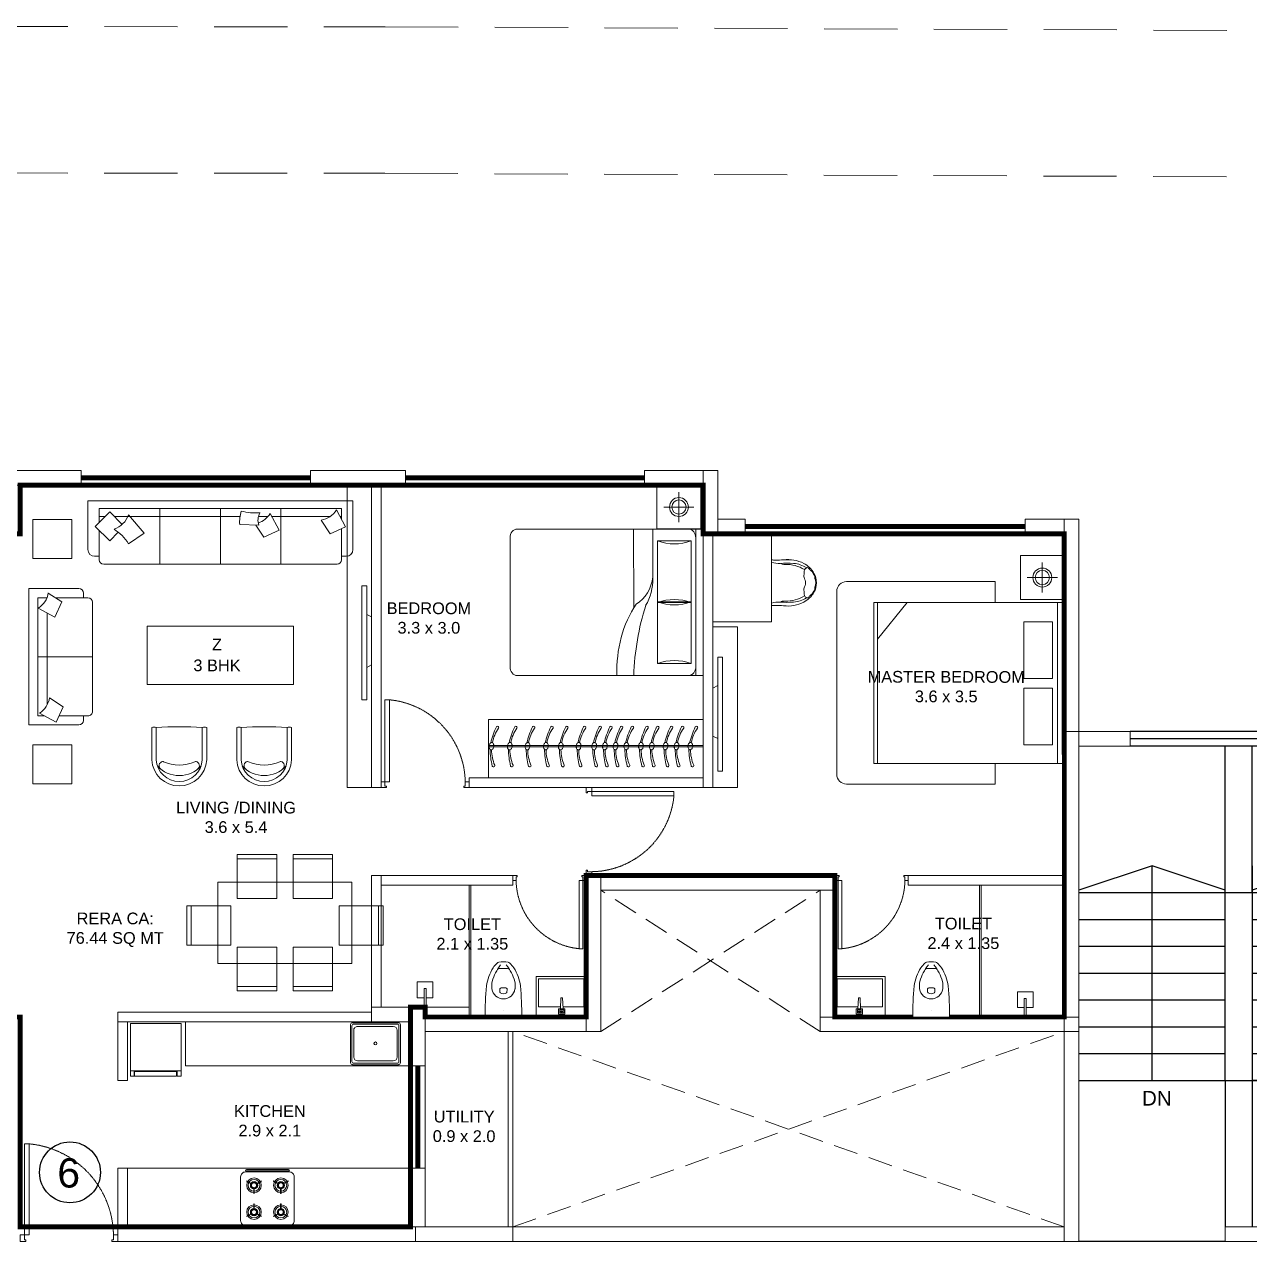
# Model space of a CAD drawing. Header units: inches. Extents: x 27644242 to 29761523, y -859349 to 216979.
# Drawn here: x 29092166 to 29104719, y -475293 to -462823 of the extents above; entities that cross this region are included whole.
import ezdxf

# ---------------------------------------------------------------- set-up
doc = ezdxf.new("R2010")
doc.units = ezdxf.units.IN
doc.header["$MEASUREMENT"] = 0
doc.set_wipeout_variables(frame=1)
for name, pattern in [('01-Xref Col Podium Lvl-1$0$HIDDEN', [0.375, 0.25, -0.125]), ('DASHED', [0.75, 0.5, -0.25]), ('DASHED2', [0.375, 0.25, -0.125]), ('HIDDEN', [0.375, 0.25, -0.125])]:
    doc.linetypes.add(name, pattern=pattern)
doc.layers.get('Defpoints').update_dxf_attribs({"color": 8})
for name, color, linetype, lineweight in [('AHC-A-DUCT', 14, 'HIDDEN', 5), ('DOOR', 4, 'Continuous', 0), ('ELEVATION', 40, 'Continuous', 13), ('FURN', 250, 'Continuous', 0), ('RVA Site Boundary', 17, 'Continuous', 15), ('WALL', 7, 'Continuous', 20), ('WINDOW', 162, 'Continuous', 13)]:
    doc.layers.add(name, color=color, linetype=linetype, lineweight=lineweight)
for name, color, linetype in [('KPA Elevation Line 3', 252, 'Continuous'), ('KPA General Plan Line', 1, 'Continuous'), ('KPA Glass', 152, 'Continuous'), ('KPA Stair Line', 253, 'Continuous'), ('KPA Text', 7, 'Continuous'), ('text', 7, 'Continuous')]:
    doc.layers.add(name, color=color, linetype=linetype)
doc.styles.add('AMITS', font='arial.ttf')
doc.styles.get("Standard").update_dxf_attribs({"font": 'swiss.ttf'})

# ---------------------------------------------------------------- blocks, each defined once
blk = doc.blocks.new('A$C69BC79EC')
for p, q in [((980, 3480), (230, 3230)), ((980, 1280), (980, 3480)), ((1730, 3230), (980, 3480)), ((2755, 3480), (2005, 3230)), ((2755, 1280), (2755, 3480)), ((3505, 3230), (2755, 3480))]:
    blk.add_line(p, q)
at = {"layer": 'KPA Elevation Line 3'}
for p, q in [((1730, 1280), (1730, 3480)), ((2005, 3480), (2005, 1280)), ((1730, 3205), (2005, 3205)), ((1730, 1280), (2005, 1280))]:
    blk.add_line(p, q, dxfattribs=at)
at = {"layer": 'KPA General Plan Line'}
blk.add_line((1730, -370), (230, -370), dxfattribs=at)
at = {"layer": 'KPA Glass', "ltscale": 500}
for p, q in [((2855, 4855), (755, 4855)), ((2855, 4780), (755, 4780)), ((2855, 4705), (755, 4705))]:
    blk.add_line(p, q, dxfattribs=at)
at = {"layer": 'KPA Stair Line', "ltscale": 500}
for p, q in [((1730, 3205), (1730, 4705)), ((2005, 3205), (2005, 4705)), ((1730, 1280), (1730, -220)), ((2005, 1280), (2005, -220))]:
    blk.add_line(p, q, dxfattribs=at)
at = {"layer": 'KPA Stair Line'}
for p, q in [((230, 3205), (1730, 3205)), ((2005, 3205), (3505, 3205)), ((230, 2930), (1730, 2930)), ((2005, 2930), (3505, 2930)), ((230, 2655), (1730, 2655)), ((2005, 2655), (3505, 2655)), ((230, 2380), (1730, 2380)), ((2005, 2380), (3505, 2380)), ((230, 2105), (1730, 2105)), ((2005, 2105), (3505, 2105)), ((230, 1830), (1730, 1830)), ((2005, 1830), (3505, 1830)), ((230, 1555), (1730, 1555)), ((2005, 1555), (3505, 1555)), ((230, 1280), (1730, 1280)), ((3505, 1280), (2005, 1280)), ((2005, 1280), (3505, 1280))]:
    blk.add_line(p, q, dxfattribs=at)
at = {"layer": 'WALL', "ltscale": 500}
for p, q in [((755, 4855), (80, 4855)), ((80, -370), (80, 4855)), ((755, 4705), (755, 4855)), ((2855, 4705), (2855, 4855)), ((3655, 4855), (2855, 4855)), ((3655, 4855), (3655, -370)), ((755, 4705), (230, 4705)), ((230, -370), (230, 4705)), ((3505, 4705), (2855, 4705)), ((3505, 4705), (3505, -220)), ((1730, -220), (3505, -220)), ((1730, -220), (1730, -370)), ((80, -370), (230, -370)), ((1730, -370), (3655, -370))]:
    blk.add_line(p, q, dxfattribs=at)
at = {"layer": 'KPA Text', "extrusion": (-0.021168, 5.594e-15, 0.999776)}
for s, p in [('DN', (-1023, 877, -18)), ('UP', (-1035, 2659, -55))]:
    blk.add_text(s, height=150, rotation=90, dxfattribs=at).set_placement(p)
blk = doc.blocks.new('A$C3D5F2F58')
at = {"color": 0, "linetype": 'ByBlock'}
blk.add_wipeout([(188, 0), (-188, 0), (-185, -125), (-183, -194), (-179, -263), (-176, -302), (-170, -349), (-151, -415), (-144, -433), (-131, -459), (-112, -495), (-106, -504), (-86, -530), (-72, -545), (-64, -553), (-56, -558), (-41, -562), (-23, -564), (3, -565), (30, -563), (47, -561), (56, -558), (74, -543), (101, -511), (135, -451), (158, -392), (171, -340), (179, -260), (185, -136), (187, -46)], dxfattribs=at)
for p, q in [((-188, 0), (188, 0)), ((0, -63), (0, -63)), ((-38, -282), (-36, -255)), ((-24, -298), (24, -298)), ((36, -255), (38, -282)), ((-43, -497), (43, -497))]:
    blk.add_line(p, q, dxfattribs=at)
at = {"color": 0, "linetype": 'ByBlock', "extrusion": (0, 0, -1)}
for centre, major_axis, ratio, start_param, end_param in [((3903, 5), (4088, 164), 0.940247, 3.100232, 3.182953), ((-3903, 5), (-4088, 164), 0.940247, 3.100232, 3.182953), ((0, -305), (84.4, 84.4), 1, 4.07333, 6.922251), ((-27, -256), (6.03, 6.03), 1, 4.01894, 4.852375), ((0, -292), (-38.2, 38.2), 1, 0.139988, 1.430816), ((27, -256), (6.03, 6.03), 1, -0.139979, 0.693472), ((276, -258), (321, 321), 1, 3.353441, 3.79389), ((87, -319), (147, 147), 1, 3.705861, 4.079165), ((326, -246), (-323, 323), 1, 4.816657, 5.23508), ((-24, -284), (10, 10), 1, 2.356198, 4.018929), ((24, -284), (-10, 10), 1, 2.264265, 3.926995), ((-326, -246), (-323, 323), 1, 2.618909, 3.037332), ((-276, -258), (-321, 321), 1, 2.489302, 2.929752), ((-87, -319), (-147, 147), 1, 2.204028, 2.577331), ((-43, -474), (16.1, 16.1), 1, 2.356198, 3.387836), ((43, -474), (16.1, 16.1), 1, 1.324559, 2.356198), ((119, -350), (193, 193), 1, 3.092098, 3.328462), ((-41, -527), (24.1, 24.1), 1, 2.528301, 3.092099), ((0, -292), (-193, 193), 1, 3.75489, 4.099099), ((41, -527), (24.1, 24.1), 1, 1.620298, 2.184095), ((-119, -350), (193, 193), 1, 1.383935, 1.620298)]:
    blk.add_ellipse(centre, major_axis=major_axis, ratio=ratio, start_param=start_param, end_param=end_param, dxfattribs=at)
blk = doc.blocks.new('A$C3E645E75')
at = {"extrusion": (0, 0, -1), "zscale": -0.9999999999999998, "rotation": 179.9999999999989}
blk.add_blockref('A$C3D5F2F58', (0, 0), dxfattribs=at)
blk = doc.blocks.new('A$C700F438C')
at = {"layer": 'FURN', "color": 8, "extrusion": (-6.65399e-08, 5.27913e-08, 1)}
for p, q in [((0, 0.091, 0), (0, 1.409, 0)), ((0.073, 1.5, 0), (1.83, 1.5, 0)), ((1.98, 1.5, 0), (1.53, 1.5, 0)), ((1.98, 1.5, 0), (1.53, 1.5, 0)), ((1.98, 1.5, 0), (1.53, 1.5, 0)), ((1.904, 1.5, 0), (1.904, 0, 0)), ((1.855, 1.378, 0), (1.512, 1.378, 0)), ((1.512, 1.378, 0), (1.512, 0.747, 0)), ((1.855, 0.747, 0), (1.855, 1.378, 0)), ((1.267, 0.799, 0), (1.267, 0, 0)), ((1.512, 0.122, 0), (1.512, 0.754, 0)), ((1.512, 0.754, 0), (1.855, 0.754, 0)), ((1.855, 0.754, 0), (1.855, 0.122, 0)), ((1.512, 0.747, 0), (1.855, 0.747, 0)), ((1.463, 0.503, 0), (1.463, 0, 0)), ((1.83, 0, 0), (0.074, 0, 0)), ((1.855, 0.122, 0), (1.512, 0.122, 0)), ((1.904, 0, 0), (1.98, 0, 0))]:
    blk.add_line(p, q, dxfattribs=at)
at = {"layer": 'FURN', "linetype": 'Continuous', "lineweight": 0, "extrusion": (-6.65399e-08, 5.27913e-08, 1)}
blk.add_line((1.83, 0, 0), (1.917, 0, 0), dxfattribs=at)
at = {"layer": 'FURN', "color": 8, "extrusion": (6.65399e-08, -5.27913e-08, -1)}
for centre, major_axis, ratio, start_param, end_param in [((0.073, 1.409, 0), (0, -0.0914, 0), 0.803207, 1.570796, 3.141593), ((1.959, 1.454, 0), (0, -1.077, 0), 0.803207, 0.880587, 1.613256), ((3.067, 1.603, 0), (0, -2.243, 0), 0.803207, 1.197175, 1.525138), ((1.83, 1.409, 0), (0, -0.0914, 0), 0.803207, 3.141593, 4.712389), ((1.683, 2.11, 0), (0, -0.762, 0), 0.803207, -0.283794, 0.283794), ((0.669, 0.085, 0), (-0.705, -0.615, 0), 0.604617, 2.952061, 3.536756), ((-0.032, 0.19, 0), (-1.467, -0.494, 0), 0.581007, 3.019706, 3.343381), ((1.684, 0.015, 0), (0, -0.762, 0), 0.803207, 2.857799, 3.425387), ((0.074, 0.091, 0), (0, -0.0914, 0), 0.803207, 0, 1.570796), ((1.83, 0.092, 0), (0, -0.0914, 0), 0.803207, -1.570796, 0)]:
    blk.add_ellipse(centre, major_axis=major_axis, ratio=ratio, start_param=start_param, end_param=end_param, dxfattribs=at)
at = {"layer": 'FURN', "color": 8, "extrusion": (-6.65399e-08, 5.27913e-08, 1)}
for centre, start_param, end_param in [((1.683, 1.485, 0), -0.283794, 0.283794), ((1.684, -0.61, 0), 2.857799, 3.425387)]:
    blk.add_ellipse(centre, major_axis=(0, -0.762, 0), ratio=0.803207, start_param=start_param, end_param=end_param, dxfattribs=at)
blk = doc.blocks.new('BEDROOM')
at = {"layer": 'FURN', "linetype": 'Continuous', "extrusion": (-5.00305e-08, -8.66553e-08, 1)}
for p, q in [((1066, 501, 0), (1066, 193, 0)), ((912, 347, 0), (1220, 347, 0))]:
    blk.add_line(p, q, dxfattribs=at)
at = {"layer": 'FURN', "ltscale": 500}
blk.add_line((1315, 122, 0), (1315, -1378, 0), dxfattribs=at)
at = {"layer": 'FURN', "ltscale": 0.05, "extrusion": (-5.00305e-08, -8.66553e-08, 1), "elevation": 0}
blk.add_lwpolyline([(1291, 122), (841, 122), (841, 572), (1291, 572)], close=True, dxfattribs=at)
at = {"layer": 'FURN', "linetype": 'Continuous', "extrusion": (-5.00305e-08, -8.66553e-08, 1)}
for radius in [97, 72.8]:
    blk.add_circle((1066, 347, 0), radius, dxfattribs=at)
at = {"layer": 'FURN', "extrusion": (-3.01072e-07, 1.30707e-07, 1), "xscale": -1000.000000000015, "yscale": 1000.000000000015, "zscale": 1000.000000000007, "rotation": 180.0236273616612}
blk.add_blockref('A$C700F438C', (-665, 121, 0), dxfattribs=at)
blk = doc.blocks.new('hob')
at = {"layer": 'FURN', "extrusion": (2e-16, 7.34249e-08, 1)}
for p, q in [((-747640, 890447), (-747613, 890399)), ((-747636, 890449), (-747608, 890402)), ((-747280, 890449), (-747308, 890402)), ((-747276, 890447), (-747303, 890399)), ((-747640, 890302), (-747613, 890350)), ((-747636, 890300), (-747608, 890347)), ((-747510, 890377), (-747566, 890377)), ((-747510, 890372), (-747566, 890372)), ((-747405, 890377), (-747350, 890377)), ((-747405, 890372), (-747350, 890372)), ((-747280, 890300), (-747308, 890347)), ((-747276, 890302), (-747303, 890350)), ((-747640, 890172), (-747613, 890124)), ((-747636, 890174), (-747608, 890127)), ((-747280, 890174), (-747308, 890127)), ((-747276, 890172), (-747303, 890124)), ((-747640, 890027), (-747613, 890075)), ((-747636, 890025), (-747608, 890072)), ((-747510, 890102), (-747566, 890102)), ((-747510, 890097), (-747566, 890097)), ((-747405, 890102), (-747350, 890102)), ((-747405, 890097), (-747350, 890097)), ((-747280, 890025), (-747308, 890072)), ((-747276, 890027), (-747303, 890075))]:
    blk.add_line(p, q, dxfattribs=at)
at = {"layer": 'FURN', "extrusion": (2e-16, 7.34249e-08, 1), "elevation": 0}
for points in [[(-747233, 889962), (-747683, 889962, -0.414214), (-747733, 890012), (-747733, 890462, -0.414214), (-747683, 890512), (-747233, 890512, -0.414214), (-747183, 890462), (-747183, 890012, -0.414214)], [(-747173, 890462, -0.414214), (-747158, 890447), (-747158, 890027, -0.414214), (-747173, 890012), (-747173, 890027)]]:
    blk.add_lwpolyline(points, format="xyb", close=True, dxfattribs=at)
at = {"layer": 'FURN', "extrusion": (2e-16, 7.34249e-08, 1), "const_width": 20, "elevation": 0}
for points in [[(-747625, 890375, 1), (-747565, 890375, 1)], [(-747290, 890375, 1), (-747350, 890375, 1)], [(-747625, 890100, -1), (-747565, 890100, -1)], [(-747290, 890100, 1), (-747350, 890100, 1)]]:
    blk.add_lwpolyline(points, format="xyb", close=True, dxfattribs=at)
at = {"layer": 'FURN', "extrusion": (2e-16, 7.34249e-08, 1)}
for centre, radius in [((-747595, 890375, 0), 75), ((-747595, 890375, 0), 60), ((-747595, 890375, 0), 37.5), ((-747320, 890375, 0), 75), ((-747320, 890375, 0), 60), ((-747320, 890375, 0), 37.5), ((-747595, 890100, 0), 75), ((-747595, 890100, 0), 60), ((-747320, 890100, 0), 75), ((-747320, 890100, 0), 60), ((-747595, 890100, 0), 37.5), ((-747320, 890100, 0), 37.5)]:
    blk.add_circle(centre, radius, dxfattribs=at)
for centre, start, end in [((-747595, 890375, 0), 118.3146, 121.6854), ((-747320, 890375, 0), 58.3146, 61.6854), ((-747320, 890375, 0), 58.3146, 61.6854), ((-747595, 890375, 0), 238.3146, 241.6854), ((-747595, 890375, 0), 358.3146, 1.6854), ((-747320, 890375, 0), 178.3146, 181.6854), ((-747320, 890375, 0), 298.3146, 301.6854), ((-747595, 890100, 0), 118.3146, 121.6854), ((-747320, 890100, 0), 58.3146, 61.6854), ((-747320, 890100, 0), 58.3146, 61.6854), ((-747595, 890100, 0), 238.3146, 241.6854), ((-747595, 890100, 0), 358.3146, 1.6854), ((-747320, 890100, 0), 178.3146, 181.6854), ((-747320, 890100, 0), 298.3146, 301.6854)]:
    blk.add_arc(centre, 85, start, end, dxfattribs=at)
blk = doc.blocks.new('DOOR_750')
at = {"layer": 'DOOR'}
for points in [[(-70, 50), (-32.5, 50), (-32.5, 750), (-70, 750)], [(-750, 50), (-717.5, 50), (-717.5, 12.5), (-705, 12.5), (-705, 0), (-750, 0)], [(0, 50), (-32.5, 50), (-32.5, 12.5), (-45, 12.5), (-45, 0), (0, 0)]]:
    blk.add_lwpolyline(points, close=True, dxfattribs=at)
at = {"layer": 'DOOR', "linetype": 'DASHED', "ltscale": 10}
blk.add_arc((-2.4, 38), 715.2, 95.4221, 179.04025, dxfattribs=at)
blk = doc.blocks.new('A$C3C731254-flat-1')
at = {"layer": 'FURN'}
for p, q in [((-77430, -2820), (-77431, -2802)), ((-77430, -2802), (-77318, -2797)), ((-77430, -2820), (-77318, -2825))]:
    blk.add_line(p, q, dxfattribs=at)
for points in [[(-77233, -3061), (-77648, -3061), (-77648, -2547), (-77233, -2547)], [(-77263, -2843), (-77263, -2778), (-77318, -2778), (-77318, -2843)], [(-77275, -2831), (-77275, -2791), (-77306, -2791), (-77306, -2831)], [(-77287, -2819), (-77287, -2803), (-77293, -2803), (-77293, -2819)]]:
    blk.add_lwpolyline(points, close=True, dxfattribs=at)
blk.add_lwpolyline([(-77339, -2824), (-77339, -3036), (-77623, -3036), (-77623, -2572), (-77339, -2572), (-77339, -2798)], dxfattribs=at)
blk = doc.blocks.new('A$C3A956F37-flat-1')
at = {"layer": 'FURN'}
blk.add_line((-168, 90), (0, 90), dxfattribs=at)
for points in [[(-97, 67), (-97, 0), (-259, 0), (-259, 161), (-97, 161), (-97, 90)], [(0, 67), (-191, 67), (-191, 90), (-168, 90)]]:
    blk.add_lwpolyline(points, dxfattribs=at)
blk = doc.blocks.new('KITCHEN')
at = {"layer": 'FURN'}
for p, q in [((-135610, 231799, 0), (-135610, 232190, 0)), ((-135596, 231813, 0), (-135596, 232176, 0)), ((-135120, 232209, 0), (-135591, 232209, 0)), ((-135578, 231857, 0), (-135578, 232132, 0)), ((-135134, 232195, 0), (-135577, 232195, 0)), ((-135172, 232171, 0), (-135539, 232171, 0)), ((-135133, 232132, 0), (-135133, 231857, 0)), ((-135115, 231813, 0), (-135115, 232176, 0)), ((-135100, 231799, 0), (-135100, 232190, 0)), ((-135120, 231779, 0), (-135591, 231779, 0)), ((-135134, 231794, 0), (-135577, 231794, 0)), ((-135172, 231818, 0), (-135539, 231818, 0))]:
    blk.add_line(p, q, dxfattribs=at)
blk.add_circle((-135356, 231997, 0), 14.6, dxfattribs=at)
for centre, radius, start, end in [((-135591, 232190, 0), 19.4, 89.9999, 179.9999), ((-135577, 232176, 0), 19.4, 89.9999, 179.9999), ((-135539, 232132, 0), 38.9, 89.9999, 179.9999), ((-135172, 232132, 0), 38.9, 359.9999, 89.9999), ((-135134, 232176, 0), 19.4, 359.9999, 89.9999), ((-135120, 232190, 0), 19.4, 359.9999, 89.9999), ((-135591, 231799, 0), 19.4, 180.0001, 270.0001), ((-135577, 231813, 0), 19.4, 180.0001, 270.0001), ((-135539, 231857, 0), 38.9, 179.9999, 269.9999), ((-135172, 231857, 0), 38.9, 269.9999, 359.9999), ((-135134, 231813, 0), 19.4, 270.0001, 0.0001), ((-135120, 231799, 0), 19.4, 270.0001, 0.0001)]:
    blk.add_arc(centre, radius, start, end, dxfattribs=at)
blk = doc.blocks.new('edddew234')
at = {"layer": 'FURN', "linetype": 'Continuous', "extrusion": (5.00305e-08, 8.66553e-08, 1)}
for p, q in [((1391, 2058, 0), (1391, 1750, 0)), ((1545, 1904, 0), (1237, 1904, 0))]:
    blk.add_line(p, q, dxfattribs=at)
at = {"layer": 'FURN', "ltscale": 0.05, "extrusion": (5.00305e-08, 8.66553e-08, 1)}
for p, q in [((1616, 1650, 0), (-334, 1650, 0)), ((-334, 1650, 0), (-334, 0, 0)), ((6, 1650, 0), (-299, 1271, 0)), ((-299, 1650, 0), (-299, 0, 0)), ((1547, 1650, 0), (1547, 0, 0)), ((1616, 1650, 0), (1616, 0, 0)), ((1616, 0, 0), (-334, 0, 0))]:
    blk.add_line(p, q, dxfattribs=at)
blk.add_lwpolyline([(1166, 1679), (1616, 1679), (1616, 2129), (1166, 2129)], close=True, dxfattribs=at)
at = {"layer": 'FURN', "linetype": 'Continuous', "extrusion": (5.00305e-08, 8.66553e-08, 1)}
for points in [[(1494, 1449), (1203, 1449), (1203, 869), (1494, 869)], [(1494, 190), (1203, 190), (1203, 769), (1494, 769)]]:
    blk.add_lwpolyline(points, close=True, dxfattribs=at)
for radius in [97, 72.8]:
    blk.add_circle((1391, 1904), radius, dxfattribs=at)
blk = doc.blocks.new('TVVVV')
at = {"layer": 'FURN', "ltscale": 1000, "elevation": 0}
blk.add_lwpolyline([(-130, 740), (-82, 740), (-82, -429), (-130, -429)], close=True, dxfattribs=at)
for points in [[(-130, 447), (-179, 422)], [(-130, -96), (-179, -71)]]:
    blk.add_lwpolyline(points, dxfattribs=at)
blk = doc.blocks.new('CHAIR3A')
at = {"linetype": 'ByBlock'}
blk.add_line((-52, -301), (-52, 301), dxfattribs=at)
for points in [[(-52, 301, -0.003941), (-52, 301, 0.024434), (-3, 299, 0.045583), (106, 303, -0.150789), (371, 255, -0.143435), (506, 126, -0.142303), (537, 0, -2.98005)], [(-52, 267, 0.057605), (62, 255, -0.038875), (238, 255, -0.121281), (406, 199, -1.697813)], [(-52, 267, 0.057605), (62, 255, -0.038875), (238, 255, -0.121281), (406, 199, -1.697813)], [(68, 254, 0.173618), (87, 244, 0.0594), (126, 241, -0.149572), (381, 173, 1.755029)], [(68, 254, 0.173618), (87, 244, 0.0594), (126, 241, -0.149572), (381, 173, 1.755029)], [(529, 0, 0.08954), (521, 43, -0.106296), (517, 70, 0.127969), (512, 95, 0.046207), (480, 147, 0.087077), (465, 161, -0.116175), (440, 187, 0.417123), (406, 196, 0.303615), (375, 132, -0.099252), (373, 96, 0.17219), (376, 68, -0.081748), (395, 0, 1.609398)], [(529, 0, 0.08954), (521, 43, -0.106296), (517, 70, 0.127969), (512, 95, 0.046207), (480, 147, 0.087077), (465, 161, -0.116175), (440, 187, 0.417123), (406, 196, 0.303615), (375, 132, -0.099252), (373, 96, 0.17219), (376, 68, -0.081748), (395, 0, 1.609398)], [(-52, -301, 0.003941), (-52, -300, -0.024434), (-3, -299, -0.045583), (106, -303, 0.150789), (371, -255, 0.143435), (506, -126, 0.142303), (537, 0, 2.98005)], [(529, 0, -0.08954), (521, -43, 0.106296), (517, -70, -0.127969), (512, -95, -0.046207), (480, -147, -0.087077), (465, -161, 0.116175), (440, -187, -0.417123), (406, -196, -0.303615), (375, -132, 0.099252), (373, -96, -0.17219), (376, -68, 0.081748), (395, 0, -1.609398)], [(529, 0, -0.08954), (521, -43, 0.106296), (517, -70, -0.127969), (512, -95, -0.046207), (480, -147, -0.087077), (465, -161, 0.116175), (440, -187, -0.417123), (406, -196, -0.303615), (375, -132, 0.099252), (373, -96, -0.17219), (376, -68, 0.081748), (395, 0, -1.609398)], [(-52, -267, -0.057605), (62, -255, 0.038875), (238, -255, 0.121281), (406, -199, 1.697813)], [(-52, -267, -0.057605), (62, -255, 0.038875), (238, -255, 0.121281), (406, -199, 1.697813)], [(68, -254, -0.173618), (87, -244, -0.0594), (126, -241, 0.149572), (381, -173, -1.755029)], [(68, -254, -0.173618), (87, -244, -0.0594), (126, -241, 0.149572), (381, -173, -1.755029)]]:
    blk.add_lwpolyline(points, format="xyb", dxfattribs=at)
blk = doc.blocks.new('09CH600A')
at = {"linetype": 'ByBlock'}
blk.add_wipeout([(-275, 0), (275, 0), (274, -35), (277, -145), (278, -240), (261, -323), (234, -387), (193, -448), (142, -494), (109, -515), (34, -539), (-15, -540), (-54, -535), (-102, -518), (-170, -471), (-211, -424), (-233, -388), (-250, -350), (-273, -270), (-279, -219), (-278, -158), (-273, -96), (-273, -53), (-274, -23), (-275, -1)], dxfattribs=at)
at = {"linetype": 'ByBlock', "xscale": 0.9151414309484192, "yscale": 0.9151414309484192, "zscale": 0.9151414309484192, "rotation": 270.0696394041314}
blk.add_blockref('CHAIR3A', (0, -48), dxfattribs=at)
blk = doc.blocks.new('rffffff')
at = {"layer": 'FURN'}
for p, q in [((146, 519, 0), (-2054, 519, 0)), ((-2054, 519, 0), (-2053, -81, 0)), ((146, 519, 0), (147, -81, 0)), ((146, 251, 0), (-2054, 250, 0)), ((146, 239, 0), (-2054, 238, 0)), ((147, -81, 0), (-2053, -81, 0))]:
    blk.add_line(p, q, dxfattribs=at)
at = {"layer": 'FURN', "extrusion": (9.36485e-09, 6.40542e-09, 1)}
for points in [[(-2028, 206, 0.144333), (-2019, 208, 0.107177), (-2009, 216, 0.077818), (-2003, 227, 0.065016), (-1999, 242, 0.065016), (-2000, 257, 0.077818), (-2004, 269, 0.107177), (-2011, 279, 0.144333), (-2020, 282, 0.144333), (-2029, 280, 0.107177), (-2038, 273, 0.077818), (-2044, 262, 0.065016), (-2048, 247, 0.065016), (-2047, 231, 0.077818), (-2044, 219, 0.107177), (-2036, 210, 0.144333)], [(-1840, 206, 0.144333), (-1831, 208, 0.107177), (-1821, 216, 0.077818), (-1815, 227, 0.065016), (-1811, 242, 0.065016), (-1812, 257, 0.077818), (-1816, 269, 0.107177), (-1823, 279, 0.144333), (-1832, 282, 0.144333), (-1841, 280, 0.107177), (-1850, 273, 0.077818), (-1856, 262, 0.065016), (-1860, 247, 0.065016), (-1859, 231, 0.077818), (-1856, 219, 0.107177), (-1848, 210, 0.144333)], [(-1657, 207, 0.144333), (-1648, 208, 0.107177), (-1639, 216, 0.077818), (-1633, 227, 0.065016), (-1629, 242, 0.065016), (-1630, 257, 0.077818), (-1633, 269, 0.107177), (-1641, 279, 0.144333), (-1649, 282, 0.144333), (-1658, 280, 0.107177), (-1668, 273, 0.077818), (-1674, 262, 0.065016), (-1678, 247, 0.065016), (-1677, 232, 0.077818), (-1673, 219, 0.107177), (-1666, 210, 0.144333)], [(-1469, 207, 0.144333), (-1460, 208, 0.107177), (-1451, 216, 0.077818), (-1444, 227, 0.065016), (-1441, 242, 0.065016), (-1441, 257, 0.077818), (-1445, 269, 0.107177), (-1453, 279, 0.144333), (-1461, 282, 0.144333), (-1470, 281, 0.107177), (-1480, 273, 0.077818), (-1486, 262, 0.065016), (-1489, 247, 0.065016), (-1489, 232, 0.077818), (-1485, 219, 0.107177), (-1477, 210, 0.144333)], [(-1317, 207, 0.144333), (-1308, 208, 0.107177), (-1298, 216, 0.077818), (-1292, 227, 0.065016), (-1289, 242, 0.065016), (-1289, 257, 0.077818), (-1293, 269, 0.107177), (-1301, 279, 0.144333), (-1309, 282, 0.144333), (-1318, 281, 0.107177), (-1327, 273, 0.077818), (-1334, 262, 0.065016), (-1337, 247, 0.065016), (-1337, 232, 0.077818), (-1333, 219, 0.107177), (-1325, 210, 0.144333)], [(-1135, 207, 0.144333), (-1126, 208, 0.107177), (-1116, 216, 0.077818), (-1110, 227, 0.065016), (-1106, 242, 0.065016), (-1107, 257, 0.077818), (-1111, 270, 0.107177), (-1118, 279, 0.144333), (-1127, 282, 0.144333), (-1136, 281, 0.107177), (-1145, 273, 0.077818), (-1151, 262, 0.065016), (-1155, 247, 0.065016), (-1154, 232, 0.077818), (-1151, 220, 0.107177), (-1143, 210, 0.144333)], [(-975, 207, 0.144333), (-966, 208, 0.107177), (-957, 216, 0.077818), (-951, 227, 0.065016), (-947, 242, 0.065016), (-947, 257, 0.077818), (-951, 270, 0.107177), (-959, 279, 0.144333), (-967, 282, 0.144333), (-976, 281, 0.107177), (-986, 273, 0.077818), (-992, 262, 0.065016), (-996, 247, 0.065016), (-995, 232, 0.077818), (-991, 220, 0.107177), (-984, 210, 0.144333)], [(-865, 207, 0.144333), (-856, 209, 0.107177), (-846, 216, 0.077818), (-840, 227, 0.065016), (-836, 242, 0.065016), (-837, 257, 0.077818), (-841, 270, 0.107177), (-848, 279, 0.144333), (-857, 283, 0.144333), (-866, 281, 0.107177), (-875, 273, 0.077818), (-881, 262, 0.065016), (-885, 247, 0.065016), (-885, 232, 0.077818), (-881, 220, 0.107177), (-873, 210, 0.144333)], [(-756, 207, 0.144333), (-747, 209, 0.107177), (-738, 216, 0.077818), (-731, 227, 0.065016), (-728, 242, 0.065016), (-728, 258, 0.077818), (-732, 270, 0.107177), (-740, 279, 0.144333), (-748, 283, 0.144333), (-757, 281, 0.107177), (-766, 273, 0.077818), (-773, 262, 0.065016), (-776, 247, 0.065016), (-776, 232, 0.077818), (-772, 220, 0.107177), (-764, 210, 0.144333)], [(-645, 207, 0.144333), (-636, 209, 0.107177), (-627, 216, 0.077818), (-621, 227, 0.065016), (-617, 242, 0.065016), (-617, 258, 0.077818), (-621, 270, 0.107177), (-629, 279, 0.144333), (-637, 283, 0.144333), (-646, 281, 0.107177), (-656, 273, 0.077818), (-662, 262, 0.065016), (-666, 247, 0.065016), (-665, 232, 0.077818), (-661, 220, 0.107177), (-654, 210, 0.144333)], [(-495, 207, 0.144333), (-486, 209, 0.107177), (-477, 216, 0.077818), (-471, 227, 0.065016), (-467, 242, 0.065016), (-468, 258, 0.077818), (-471, 270, 0.107177), (-479, 279, 0.144333), (-488, 283, 0.144333), (-496, 281, 0.107177), (-506, 273, 0.077818), (-512, 262, 0.065016), (-516, 247, 0.065016), (-515, 232, 0.077818), (-511, 220, 0.107177), (-504, 210, 0.144333)], [(-385, 207, 0.144333), (-376, 209, 0.107177), (-366, 216, 0.077818), (-360, 227, 0.065016), (-357, 242, 0.065016), (-357, 258, 0.077818), (-361, 270, 0.107177), (-369, 279, 0.144333), (-377, 283, 0.144333), (-386, 281, 0.107177), (-395, 273, 0.077818), (-402, 262, 0.065016), (-405, 247, 0.065016), (-405, 232, 0.077818), (-401, 220, 0.107177), (-393, 210, 0.144333)], [(-244, 207, 0.144333), (-235, 209, 0.107177), (-226, 216, 0.077818), (-219, 227, 0.065016), (-216, 242, 0.065016), (-216, 258, 0.077818), (-220, 270, 0.107177), (-228, 279, 0.144333), (-236, 283, 0.144333), (-245, 281, 0.107177), (-254, 273, 0.077818), (-261, 262, 0.065016), (-264, 247, 0.065016), (-264, 232, 0.077818), (-260, 220, 0.107177), (-252, 210, 0.144333)], [(-130, 207, 0.144333), (-121, 209, 0.107177), (-112, 216, 0.077818), (-106, 227, 0.065016), (-102, 242, 0.065016), (-102, 258, 0.077818), (-106, 270, 0.107177), (-114, 279, 0.144333), (-122, 283, 0.144333), (-131, 281, 0.107177), (-141, 273, 0.077818), (-147, 262, 0.065016), (-151, 247, 0.065016), (-150, 232, 0.077818), (-146, 220, 0.107177), (-139, 210, 0.144333)], [(11, 207, 0.144333), (20, 209, 0.107177), (29, 216, 0.077818), (35, 227, 0.065016), (39, 242, 0.065016), (38, 258, 0.077818), (35, 270, 0.107177), (27, 279, 0.144333), (18, 283, 0.144333), (10, 281, 0.107177), (0, 273, 0.077818), (-6, 262, 0.065016), (-10, 247, 0.065016), (-9, 232, 0.077818), (-5, 220, 0.107177), (2, 210, 0.144333)]]:
    blk.add_lwpolyline(points, format="xyb", close=True, dxfattribs=at)
for points in [[(-2038, 211, 0.057952), (-2015, 41, 1.08017), (-1990, 49, -0.102886), (-2022, 207, -0.821198)], [(-1850, 212, 0.057952), (-1827, 41, 1.08017), (-1802, 49, -0.102886), (-1834, 207, -0.821198)], [(-1668, 212, 0.057952), (-1644, 41, 1.08017), (-1619, 50, -0.102886), (-1651, 207, -0.821198)], [(-1479, 212, 0.057952), (-1456, 41, 1.08017), (-1431, 50, -0.102886), (-1463, 207, -0.821198)], [(-1327, 212, 0.057952), (-1304, 41, 1.08017), (-1279, 50, -0.102886), (-1311, 207, -0.821198)], [(-1145, 212, 0.057952), (-1122, 41, 1.08017), (-1097, 50, -0.102886), (-1129, 207, -0.821198)], [(-985, 212, 0.057952), (-962, 41, 1.08017), (-937, 50, -0.102886), (-969, 207, -0.821198)], [(-875, 212, 0.057952), (-852, 41, 1.08017), (-827, 50, -0.102886), (-859, 207, -0.821198)], [(-766, 212, 0.057952), (-743, 41, 1.08017), (-718, 50, -0.102886), (-750, 207, -0.821198)], [(-656, 212, 0.057952), (-632, 41, 1.08017), (-607, 50, -0.102886), (-639, 207, -0.821198)], [(-506, 212, 0.057952), (-482, 41, 1.08017), (-457, 50, -0.102886), (-489, 207, -0.821198)], [(-395, 212, 0.057952), (-372, 41, 1.08017), (-347, 50, -0.102886), (-379, 207, -0.821198)], [(-254, 212, 0.057952), (-231, 41, 1.08017), (-206, 50, -0.102886), (-238, 207, -0.821198)], [(-141, 212, 0.057952), (-117, 41, 1.08017), (-92, 50, -0.102886), (-124, 207, -0.821198)], [(0, 212, 0.057952), (24, 41, 1.08017), (49, 50, -0.102886), (17, 207, -0.821198)]]:
    blk.add_lwpolyline(points, format="xyb", dxfattribs=at)
for centre, radius, start, end in [((-1304, 113, 0), 745, 153.8497, 167.1166), ((-1627, 202, 0), 395, 145.0214, 168.5184), ((-1962, 436, 0), 13.2, 325.0212, 153.8495), ((-1116, 113, 0), 745, 153.8497, 167.1166), ((-1439, 202, 0), 395, 145.0214, 168.5184), ((-1774, 436, 0), 13.2, 325.0212, 153.8495), ((-934, 113, 0), 745, 153.8497, 167.1166), ((-1257, 202, 0), 395, 145.0214, 168.5184), ((-1591, 436, 0), 13.2, 325.0212, 153.8495), ((-746, 113, 0), 745, 153.8497, 167.1166), ((-1069, 202, 0), 395, 145.0214, 168.5184), ((-1403, 436, 0), 13.2, 325.0212, 153.8495), ((-594, 113, 0), 745, 153.8497, 167.1166), ((-917, 202, 0), 395, 145.0214, 168.5184), ((-1251, 436, 0), 13.2, 325.0212, 153.8495), ((-411, 113, 0), 745, 153.8497, 167.1166), ((-734, 202, 0), 395, 145.0214, 168.5184), ((-1069, 436, 0), 13.2, 325.0212, 153.8495), ((-252, 113, 0), 745, 153.8497, 167.1166), ((-575, 202, 0), 395, 145.0214, 168.5184), ((-909, 436, 0), 13.2, 325.0212, 153.8495), ((-141, 113, 0), 745, 153.8497, 167.1166), ((-464, 202, 0), 395, 145.0214, 168.5184), ((-799, 436, 0), 13.2, 325.0212, 153.8495), ((-33, 113, 0), 745, 153.8497, 167.1166), ((-356, 202, 0), 395, 145.0214, 168.5184), ((-690, 436, 0), 13.2, 325.0212, 153.8495), ((78, 113, 0), 745, 153.8497, 167.1166), ((-245, 202, 0), 395, 145.0214, 168.5184), ((-579, 436, 0), 13.2, 325.0212, 153.8495), ((228, 113, 0), 745, 153.8497, 167.1166), ((-95, 202, 0), 395, 145.0214, 168.5184), ((-429, 436, 0), 13.2, 325.0212, 153.8495), ((338, 113, 0), 745, 153.8497, 167.1166), ((15, 202, 0), 395, 145.0214, 168.5184), ((-319, 436, 0), 13.2, 325.0212, 153.8495), ((479, 113, 0), 745, 153.8497, 167.1166), ((156, 202, 0), 395, 145.0214, 168.5184), ((-178, 436, 0), 13.2, 325.0212, 153.8495), ((593, 113, 0), 745, 153.8497, 167.1166), ((270, 202, 0), 395, 145.0214, 168.5184), ((-64, 436, 0), 13.2, 325.0212, 153.8495), ((734, 113, 0), 745, 153.8497, 167.1166), ((411, 202, 0), 395, 145.0214, 168.5184), ((77, 436, 0), 13.2, 325.0212, 153.8495)]:
    blk.add_arc(centre, radius, start, end, dxfattribs=at)
blk = doc.blocks.new('FRDG')
at = {"layer": 'FURN', "color": 8, "lineweight": 0, "extrusion": (3.3432e-08, -6.87431e-09, 1), "elevation": 0}
for points in [[(9345.998, -728.492), (9346.508, -728.492), (9346.508, -727.946), (9345.998, -727.946)], [(9346.508, -727.946), (9346.566, -727.946), (9346.566, -727.986), (9346.508, -727.986)], [(9346.514, -727.992), (9346.566, -727.992), (9346.566, -728.444), (9346.514, -728.444)], [(9346.508, -728.452), (9346.566, -728.452), (9346.566, -728.492), (9346.508, -728.492)]]:
    blk.add_lwpolyline(points, close=True, dxfattribs=at)
blk = doc.blocks.new('DINING TBALE')
at = {"layer": 'FURN'}
for p, q in [((552, 1665, 0), (552, 1710, 0)), ((552, 1710, 0), (957, 1710, 0)), ((552, 1665, 0), (552, 1710, 0)), ((957, 1665, 0), (552, 1665, 0)), ((552, 1665, 0), (552, 1260, 0)), ((957, 1665, 0), (552, 1665, 0)), ((957, 1710, 0), (957, 1665, 0)), ((957, 1260, 0), (957, 1665, 0)), ((1123, 1710, 0), (1123, 1665, 0)), ((1528, 1710, 0), (1123, 1710, 0)), ((1123, 1260, 0), (1123, 1665, 0)), ((1123, 1665, 0), (1528, 1665, 0)), ((1123, 1665, 0), (1528, 1665, 0)), ((1528, 1665, 0), (1528, 1710, 0)), ((1528, 1665, 0), (1528, 1710, 0)), ((1528, 1665, 0), (1528, 1260, 0)), ((1726, 1426, 0), (354, 1426, 0)), ((354, 1426, 0), (354, 594, 0)), ((1726, 1426, 0), (1726, 594, 0)), ((552, 1260, 0), (957, 1260, 0)), ((1528, 1260, 0), (1123, 1260, 0)), ((35, 1184, 0), (80, 1184, 0)), ((35, 779, 0), (35, 1184, 0)), ((485, 1184, 0), (80, 1184, 0)), ((80, 1184, 0), (80, 779, 0)), ((80, 1184, 0), (80, 779, 0)), ((485, 779, 0), (485, 1184, 0)), ((1595, 1184, 0), (2000, 1184, 0)), ((1595, 779, 0), (1595, 1184, 0)), ((2045, 1184, 0), (2000, 1184, 0)), ((2000, 1184, 0), (2000, 779, 0)), ((2000, 1184, 0), (2000, 779, 0)), ((2045, 779, 0), (2045, 1184, 0)), ((80, 779, 0), (35, 779, 0)), ((80, 779, 0), (35, 779, 0)), ((80, 779, 0), (485, 779, 0)), ((552, 761, 0), (957, 761, 0)), ((552, 761, 0), (552, 356, 0)), ((957, 761, 0), (957, 356, 0)), ((1123, 761, 0), (1123, 356, 0)), ((1528, 761, 0), (1123, 761, 0)), ((1528, 761, 0), (1528, 356, 0)), ((2000, 779, 0), (1595, 779, 0)), ((2000, 779, 0), (2045, 779, 0)), ((2000, 779, 0), (2045, 779, 0)), ((354, 594, 0), (1726, 594, 0)), ((552, 356, 0), (552, 311, 0)), ((552, 356, 0), (552, 311, 0)), ((957, 356, 0), (552, 356, 0)), ((957, 356, 0), (552, 356, 0)), ((552, 311, 0), (957, 311, 0)), ((957, 311, 0), (957, 356, 0)), ((1123, 311, 0), (1123, 356, 0)), ((1123, 356, 0), (1528, 356, 0)), ((1123, 356, 0), (1528, 356, 0)), ((1528, 311, 0), (1123, 311, 0)), ((1528, 356, 0), (1528, 311, 0)), ((1528, 356, 0), (1528, 311, 0))]:
    blk.add_line(p, q, dxfattribs=at)
blk = doc.blocks.new('cha-1')
at = {"color": 0, "linetype": 'ByBlock'}
for points in [[(375, 10), (375, 453, 0.950858), (-375, 453), (-375, 10)], [(315, 11), (315, 452, 0.946504), (-315, 452), (-315, 11)]]:
    blk.add_lwpolyline(points, format="xyb", dxfattribs=at)
for centre, radius, start, end in [((0, 263), 405, 42.4573, 137.5427), ((-217, 533), 58.2, 126.2045, 258.1486), ((0, 17), 508, 65.1508, 114.8492), ((217, 533), 58.2, 281.8514, 53.7955), ((-224, 501), 25, 258.1486, 294.8492), ((224, 501), 25, 245.1508, 281.8514), ((-347, 125), 118, 256.2867, 285.6904), ((0, 4466), 4466, 265.9551, 274.0449), ((347, 125), 118, 254.3096, 283.7133)]:
    blk.add_arc(centre, radius, start, end, dxfattribs=at)
blk = doc.blocks.new('sofa-12')
at = {"color": 0, "linetype": 'ByBlock'}
for p, q in [((0.175, 0.7), (2.742, 0.7)), ((0.792, 0.7), (0.792, 0.087)), ((1.458, 0.7), (1.458, 0.087)), ((2.125, 0.7), (2.125, 0.087)), ((0.075, 0.612), (0.125, 0.612)), ((0.125, 0.612), (0.125, 0.65)), ((0.125, 0.612), (0.125, 0.327)), ((2.792, 0.65), (2.792, 0.612)), ((2.792, 0.612), (2.842, 0.612)), ((2.792, 0.306), (2.792, 0.612)), ((0, 0), (0, 0.537)), ((0.241, 0.442), (0.081, 0.283)), ((0.335, 0.347), (0.241, 0.442)), ((0.618, 0.356), (0.447, 0.473)), ((2.917, 0.537), (2.917, 0)), ((0.081, 0.283), (0.241, 0.124)), ((0.447, 0.154), (0.618, 0.356)), ((1.849, 0.268), (1.937, 0.402)), ((1.937, 0.402), (2.105, 0.325)), ((2.105, 0.325), (2.006, 0.141)), ((2.568, 0.214), (2.667, 0.364)), ((2.667, 0.364), (2.834, 0.286)), ((2.834, 0.286), (2.736, 0.102)), ((0.125, 0.24), (0.125, 0.087)), ((0.19, 0.175), (0.125, 0.175)), ((0.241, 0.124), (0.378, 0.261)), ((1.674, 0.175), (0.291, 0.175)), ((1.671, 0.261), (1.882, 0.27)), ((1.98, 0.175), (1.877, 0.175)), ((2.665, 0.175), (2.024, 0.175)), ((2.792, 0.175), (2.775, 0.175)), ((2.792, 0.087), (2.792, 0.206)), ((2.917, 0), (0, 0)), ((0.125, 0.087), (2.792, 0.087))]:
    blk.add_line(p, q, dxfattribs=at)
for centre, radius, start, end in [((0.175, 0.65), 0.05, 90, 180), ((2.742, 0.65), 0.05, 0, 90), ((0.075, 0.537), 0.075, 90, 180), ((2.842, 0.537), 0.075, 0, 90), ((0.025, 0.736), 0.497, 301.9301, 328.0699), ((0.211, 0.077), 0.248, 18.0785, 71.9215), ((2.044, 0.231), 0.374, 175.4155, 198.0697), ((2.038, 0.215), 0.166, 160.8325, 209.9235), ((1.796, 0.008), 0.249, 32.3301, 71.5057), ((2.526, -0.031), 0.249, 32.3301, 80.157), ((1.845, -0.512), 0.646, 85.599, 104.0402)]:
    blk.add_arc(centre, radius, start, end, dxfattribs=at)
blk = doc.blocks.new('sofa-14')
at = {"color": 0, "linetype": 'ByBlock'}
for p, q in [((1.35, 0.7), (0.15, 0.7)), ((0.75, 0.1), (0.75, 0.7)), ((0, 0.55), (0, 0)), ((0.1, 0.6), (0.05, 0.6)), ((0.1, 0.65), (0.1, 0.292)), ((1.4, 0.332), (1.4, 0.65)), ((1.45, 0.6), (1.4, 0.6)), ((1.5, 0), (1.5, 0.55)), ((0.049, 0.214), (0.147, 0.364)), ((0.147, 0.364), (0.315, 0.286)), ((0.315, 0.286), (0.216, 0.102)), ((1.201, 0.228), (1.3, 0.378)), ((1.3, 0.378), (1.468, 0.301)), ((1.468, 0.301), (1.369, 0.116)), ((0.1, 0.199), (0.1, 0.1)), ((0.268, 0.2), (1.28, 0.2)), ((1.4, 0.1), (1.4, 0.174)), ((0, 0), (1.5, 0)), ((0.1, 0.1), (1.4, 0.1))]:
    blk.add_line(p, q, dxfattribs=at)
for centre, radius, start, end in [((0.15, 0.65), 0.05, 90, 180), ((1.35, 0.65), 0.05, 360, 90), ((0.05, 0.55), 0.05, 90, 180), ((1.45, 0.55), 0.05, 0, 90), ((0.006, -0.031), 0.249, 32.3301, 80.157), ((1.159, -0.017), 0.249, 32.3301, 80.157)]:
    blk.add_arc(centre, radius, start, end, dxfattribs=at)

msp = doc.modelspace()

# ---------------------------------------------------------------- linework, layer by layer
at = {"layer": 'AHC-A-DUCT', "linetype": 'DASHED2', "ltscale": 1000}
for p, q in [((29098071, -473142.7), (29100320.8, -471692.5)), ((29100320.8, -473142.7), (29098071, -471692.7)), ((29097171.2, -475142.7), (29102821, -473142.7)), ((29102821, -475142.8), (29097171.2, -473142.7))]:
    msp.add_line(p, q, dxfattribs=at)
at = {"layer": 'ELEVATION', "ltscale": 500}
for p, q in [((29096271.2, -472892.7), (29096721.2, -472892.7)), ((29097171.2, -473142.7), (29097171.2, -475142.7))]:
    msp.add_line(p, q, dxfattribs=at)
msp.add_lwpolyline([(29096271.2, -473142.7), (29096271.2, -473142.7), (29097121.2, -473142.7), (29097121.2, -475142.7), (29096271.2, -475142.7), (29096271.2, -473142.7)], dxfattribs=at)
at = {"layer": 'FURN', "ltscale": 500}
for p, q in [((29096721.2, -471642.7), (29096721.2, -472992.8)), ((29096741.2, -471642.7), (29096741.2, -472992.8)), ((29101950.8, -471642.8, 0), (29101950.8, -472992.9, 0)), ((29101970.8, -471642.8, 0), (29101970.8, -472992.9, 0)), ((29093817, -473492.7), (29093817, -473042.8)), ((29093817, -473492.7), (29096121.2, -473492.7)), ((29093221, -474542.7), (29096121.2, -474542.7))]:
    msp.add_line(p, q, dxfattribs=at)
for points in [[(29095721, -467542.7), (29095471, -467542.7), (29095471, -470642.7), (29095721, -470642.7)], [(29099821.9, -468943.3), (29099221, -468943.3), (29099221, -468042.9), (29099821.9, -468042.9)], [(29099221, -468993.3), (29099471, -468993.3), (29099471, -470642.7), (29099221, -470642.7)]]:
    msp.add_lwpolyline(points, close=True, dxfattribs=at)
at = {"layer": 'FURN', "ltscale": 500, "elevation": 0}
for points in [[(29092251.3, -467895.9), (29092251.3, -468295.9), (29092651.3, -468295.9), (29092651.3, -467895.9)], [(29092251.3, -470203.2), (29092251.3, -470603.2), (29092651.3, -470603.2), (29092651.3, -470203.2)]]:
    msp.add_lwpolyline(points, close=True, dxfattribs=at)
at = {"layer": 'FURN', "ltscale": 1000, "elevation": 0}
msp.add_lwpolyline([(29102111.3, -468744), (29102111.3, -468532), (29100589.2, -468532, 0.4142136), (29100489.2, -468632), (29100489.2, -470505.8, 0.4142136), (29100589.2, -470605.8), (29102111.3, -470605.8), (29102111.3, -470394)], format="xyb", dxfattribs=at)
at = {"layer": 'FURN', "ltscale": 1000}
msp.add_lwpolyline([(29094923.1, -469587.2), (29094923.1, -468987.2), (29093423.1, -468987.2), (29093423.1, -469587.2)], close=True, dxfattribs=at)
at = {"layer": 'RVA Site Boundary', "color": 252, "linetype": '01-Xref Col Podium Lvl-1$0$HIDDEN', "ltscale": 3000}
for points in [[(29057295.9, -462823.5), (29071609.8, -462828.8), (29095861, -462847.7), (29115999.3, -462931.9), (29117605.6, -469280.1), (29117682.2, -469606.7)], [(29057297.8, -464323.5), (29071608.9, -464328.8), (29095857.3, -464347.7), (29114830.3, -464427), (29116148.2, -469635.5), (29116221.9, -469949.5)]]:
    msp.add_lwpolyline(points, dxfattribs=at)
at = {"layer": 'text', "color": 1, "ltscale": 500}
msp.add_circle((29092632, -474584.5), 311.4, dxfattribs=at)
at = {"layer": 'WALL', "color": 7, "ltscale": 500}
msp.add_line((29102421, -467892.6), (29102421, -468042.6), dxfattribs=at)
at = {"layer": 'WALL', "ltscale": 500}
for p, q in [((29099121, -468043), (29099121, -470642.7)), ((29099221, -470642.7), (29099221, -468043)), ((29099121, -470642.7), (29099221, -470642.7)), ((29097921.2, -471542.7), (29098021.2, -471542.7)), ((29100470.8, -472992.7), (29100470.8, -471542.7, 0)), ((29100320.8, -472992.7), (29100320.8, -471692.7)), ((29096121.2, -473492.7), (29096271.2, -473492.7)), ((29093221, -473642.7), (29093121, -473642.7)), ((29093221, -474542.7), (29093121, -474542.7)), ((29096121.2, -474542.7), (29096121.2, -475142.7)), ((29096121.2, -474542.7), (29096271.2, -474542.7)), ((29096271.2, -474542.7), (29096271.2, -475142.7))]:
    msp.add_line(p, q, dxfattribs=at)
at = {"layer": 'WALL', "color": 7, "ltscale": 500}
for points in [[(29091971, -467392.7), (29091971.1, -467542.7), (29092746, -467542.7), (29092746, -467392.7)], [(29095096, -467392.7), (29095096, -467542.7), (29096071, -467542.7), (29096071, -467392.7)], [(29098521, -467392.4), (29098521, -467542.4), (29099121, -467542.4), (29099121, -467392.4)], [(29099271, -467392.4), (29099121, -467392.4), (29099121, -468043), (29099271, -468043)], [(29102971, -467892.5), (29102821, -467892.5), (29102821, -472992.7), (29102971, -472992.7)], [(29093121, -472942.7), (29093121, -473042.7), (29095721, -473042.7), (29095721, -472942.7)]]:
    msp.add_lwpolyline(points, close=True, dxfattribs=at)
at = {"layer": 'WALL', "ltscale": 500}
for points in [[(29095721, -470642.7), (29095821, -470642.7), (29095821, -467542.8), (29095721, -467542.8)], [(29096721, -470542.7), (29096721, -470642.7), (29099121, -470642.7), (29099121, -470542.7)], [(29095721, -472892.7), (29095821, -472892.7), (29095821, -471542.7), (29095721, -471542.7)], [(29097171.2, -471542.7), (29097171.2, -471642.7), (29095821, -471642.7), (29095821, -471542.7)], [(29097921, -473142.7), (29098071, -473142.7), (29098071, -471542.7), (29097921, -471542.7)], [(29098071, -471542.7), (29098071, -471692.7), (29100470.8, -471692.7), (29100470.8, -471542.7)], [(29095721, -472892.7), (29096121.2, -472892.7), (29096121.2, -473042.7), (29095721, -473042.7)], [(29096121.2, -473492.7), (29096271.2, -473492.7), (29096271.2, -472892.7), (29096121.2, -472892.7)], [(29102970.9, -472992.7), (29100320.8, -472992.7), (29100320.8, -473142.7), (29102970.9, -473142.7)], [(29093121, -475292.7), (29097171.2, -475292.7), (29097171.2, -475142.7), (29093121, -475142.7)], [(29096171.3, -475292.7), (29102821, -475292.7), (29102821, -475142.8), (29096171.3, -475142.8)]]:
    msp.add_lwpolyline(points, close=True, dxfattribs=at)
at = {"layer": 'WALL', "color": 7, "ltscale": 500}
for points in [[(29099549.3, -467892.9), (29099271, -467892.9), (29099271, -468042.9), (29099549.4, -468042.9), (29099549.3, -467892.9)], [(29102421, -468042.6), (29102821, -468042.5), (29102821, -467892.5), (29102421, -467892.6)]]:
    msp.add_lwpolyline(points, dxfattribs=at)
at = {"layer": 'WALL', "ltscale": 500, "elevation": 0}
msp.add_lwpolyline([(29102821.1, -471542.7), (29102821.1, -471642.7), (29101220.8, -471642.8), (29101220.8, -471542.8)], close=True, dxfattribs=at)
at = {"layer": 'WALL', "ltscale": 500}
for points in [[(29093221, -473642.7), (29093221, -473042.7), (29093121, -473042.7), (29093121, -473642.7)], [(29093121, -474542.7), (29093121, -475142.7), (29093221, -475142.7), (29093221, -474542.7)]]:
    msp.add_lwpolyline(points, dxfattribs=at)
at = {"layer": 'WINDOW', "ltscale": 500, "const_width": 50}
for points in [[(29095096, -467467.7), (29092746, -467467.7)], [(29098521, -467467.4), (29096071, -467467.4)], [(29102421, -467967.6), (29099549.3, -467967.9)], [(29096196.2, -474542.7), (29096196.2, -473492.7)]]:
    msp.add_lwpolyline(points, dxfattribs=at)

# ---------------------------------------------------------------- block references
at = {"ltscale": 500, "rotation": 359.9999999999999}
msp.add_blockref('A$C69BC79EC', (29102741, -474922.9), dxfattribs=at)
at = {"xscale": -1}
for name, p, rotation in [('A$C3C731254-flat-1', (29094860.6, -550226), 90.00000000000873), ('A$C3A956F37-flat-1', (29096349.9, -472892.7), 90.00000000000867)]:
    msp.add_blockref(name, p, dxfattribs=dict(at, rotation=rotation))
at = {"rotation": 269.9999999999912}
for name, p in [('A$C3C731254-flat-1', (29103531.4, -550226, 0)), ('A$C3A956F37-flat-1', (29102342.1, -472992.7))]:
    msp.add_blockref(name, p, dxfattribs=at)
at = {"layer": 'DOOR'}
for p, xscale, yscale, zscale in [((29095821, -470642.7), -1.200000000020023, 1.200000000020023, 1.200000000020023), ((29092121, -475292.7), -1.333333977559269, 1.333333977559269, 1.333333977559269)]:
    msp.add_blockref('DOOR_750', p, dxfattribs=dict(at, xscale=xscale, yscale=yscale, zscale=zscale))
at = {"layer": 'DOOR', "xscale": -1.200000000020023, "yscale": 1.200000000020023, "zscale": 1.200000000020023, "rotation": 269.9999999999996}
msp.add_blockref('DOOR_750', (29097921.2, -470642.7), dxfattribs=at)
at = {"layer": 'DOOR', "xscale": -1, "rotation": 180}
msp.add_blockref('DOOR_750', (29097921.2, -471542.7), dxfattribs=at)
at = {"layer": 'DOOR', "rotation": 180}
msp.add_blockref('DOOR_750', (29100470.8, -471542.7, 0), dxfattribs=at)
at = {"layer": 'FURN', "ltscale": 500}
for name, p in [('BEDROOM', (29097806.3, -468114.5, 0)), ('edddew234', (29101205.1, -470394, 0)), ('rffffff', (29098974.4, -470462.1, 0))]:
    msp.add_blockref(name, p, dxfattribs=at)
at = {"layer": 'FURN', "ltscale": 1000, "yscale": 931.2742623500526, "zscale": 931.2742623500526}
for name, p, xscale, rotation in [('sofa-12', (29092815, -467702.7), -931.2742623500526, 180), ('sofa-14', (29092210.4, -468603.1), 931.2742623500526, 270.0000000000001)]:
    msp.add_blockref(name, p, dxfattribs=dict(at, xscale=xscale, rotation=rotation))
at = {"layer": 'FURN', "ltscale": 1000, "xscale": -1}
for name, p in [('TVVVV', (29095542.3, -469314.5, 0)), ('DINING TBALE', (29095874.7, -473037, -0.3))]:
    msp.add_blockref(name, p, dxfattribs=at)
at = {"layer": 'FURN', "ltscale": 1000}
msp.add_blockref('TVVVV', (29099399.7, -470044.2, 0), dxfattribs=at)
at = {"layer": 'FURN'}
for name, p, rotation in [('A$C3E645E75', (29097074, -472992.7), 359.9997802697439), ('hob', (29984892.8, 272603.1, 0), 90.00000000000854)]:
    msp.add_blockref(name, p, dxfattribs=dict(at, rotation=rotation))
at = {"layer": 'FURN', "extrusion": (6.40542e-09, 9.36485e-09, 1), "xscale": -950.0000000000178, "yscale": 950.0000000000116, "zscale": 950.0000000000108, "rotation": 89.97491652646762}
msp.add_blockref('FRDG', (28405589.7, 8405939.8, 0.3), dxfattribs=at)
at = {"layer": 'FURN'}
msp.add_blockref('KITCHEN', (29231117.4, -705260.3, 0), dxfattribs=at)

# ---------------------------------------------------------------- texts
at = {"layer": 'text', "ltscale": 100, "char_height": 120, "width": 1715.235, "rotation": 359.91037, "style": 'AMITS'}
for s, insert, attachment_point in [('\\pxqc;BEDROOM\\P3.3 x 3.0', (29097167.8, -468746), 3), ('\\pxqc;MASTER BEDROOM\\P3.6 x 3.5', (29102469.2, -469449), 3), ('\\pxqc;LIVING /DINING\\P3.6 x 5.4', (29095191.4, -470788.1), 3), ('\\pxqc;RERA CA: \\P76.44 SQ MT', (29093953.5, -471924.1), 3), ('\\pxqc;TOILET\\P2.1 x 1.35', (29097613.1, -471983.2), 3), ('\\pxqc;TOILET\\P2.4 x 1.35', (29100930.1, -471974.2), 1), ('\\pxqc;KITCHEN\\P2.9 x 2.1', (29095537.9, -473897.5), 3), ('\\pxqc;UTILITY\\P0.9 x 2.0', (29097529, -473954.8), 3)]:
    msp.add_mtext(s, dxfattribs=dict(at, insert=insert, attachment_point=attachment_point))
at = {"layer": 'text', "color": 1, "ltscale": 100, "char_height": 120, "width": 1715.235, "attachment_point": 7, "rotation": 359.91037, "style": 'AMITS'}
for s, insert in [('\\pxqc;Z', (29093281, -469234.1)), ('\\pxqc;3 BHK', (29093280.7, -469450.3))]:
    msp.add_mtext(s, dxfattribs=dict(at, insert=insert))
at = {"layer": 'text', "color": 1, "ltscale": 100, "insert": (29092246.1, -474440), "char_height": 300, "width": 744.906, "attachment_point": 1, "style": 'AMITS'}
msp.add_mtext('\\pxqc;6', dxfattribs=at)

# ---------------------------------------------------------------- next in the draw order: linework, layer by layer
at = {"layer": 'Defpoints', "ltscale": 500}
msp.add_lwpolyline([(29096121.2, -475142.7, 50, 50, 0), (29096121.2, -472892.7, 50, 50, 0), (29096271.2, -472892.7, 50, 50, 0), (29096271.2, -472992.7, 50, 50, 0), (29097921, -472992.7, 50, 50, 0), (29097921, -471542.7, 50, 50, 0), (29100470.8, -471542.7, 50, 50, 0), (29100470.8, -472992.7, 50, 50, 0), (29102821.2, -472992.7, 50, 50, 0), (29102820.8, -468042.9, 50, 50, 0), (29099121, -468042.9, 50, 50, 0), (29099121, -467542.4, 50, 50, 0), (29096171, -467542.7, 50, 50, 0), (29096171, -467542.8, 50, 50, 0), (29092120.9, -467542.6, 50, 50, 0), (29092120.9, -468042.8, 50, 50, 0), (29088720.8, -468042.7, 50, 50, 0), (29088720.8, -471542.6, 50, 50, 0), (29089921.3, -471542.7, 50, 50, 0), (29089921.3, -472992.7, 50, 50, 0), (29092121, -472992.7, 50, 50, 0), (29092121, -475142.7, 50, 50, 0), (29096121.2, -475142.7, 50, 50, 0)], format="xyseb", dxfattribs=at)
at = {"layer": 'WALL', "color": 7, "ltscale": 500}
msp.add_lwpolyline([(29096271.2, -473142.7), (29097921, -473142.7), (29097921, -472992.7), (29096271.2, -472992.7)], dxfattribs=at)

# ---------------------------------------------------------------- next in the draw order: block references
at = {"layer": 'FURN', "ltscale": 500, "extrusion": (3.36806e-11, -4.27313e-09, 1), "xscale": 0.8499999999999999, "yscale": 0.8499999999999999, "zscale": 0.8500000000000002, "rotation": 89.93036059296709}
msp.add_blockref('09CH600A', (29099821.9, -468543.4, 0), dxfattribs=at)
at = {"layer": 'FURN', "ltscale": 1000, "xscale": 0.7494972036074088, "yscale": 0.7494972036074088, "zscale": 0.7494972036074088, "rotation": 180}
for p in [(29093751.7, -470018.5), (29094621.9, -470018.5)]:
    msp.add_blockref('cha-1', p, dxfattribs=at)
at = {"layer": 'FURN', "xscale": -1, "rotation": 0.0002197302559917908}
msp.add_blockref('A$C3E645E75', (29101457.1, -472992.8, 0), dxfattribs=at)

doc.saveas('drawing.dxf')
